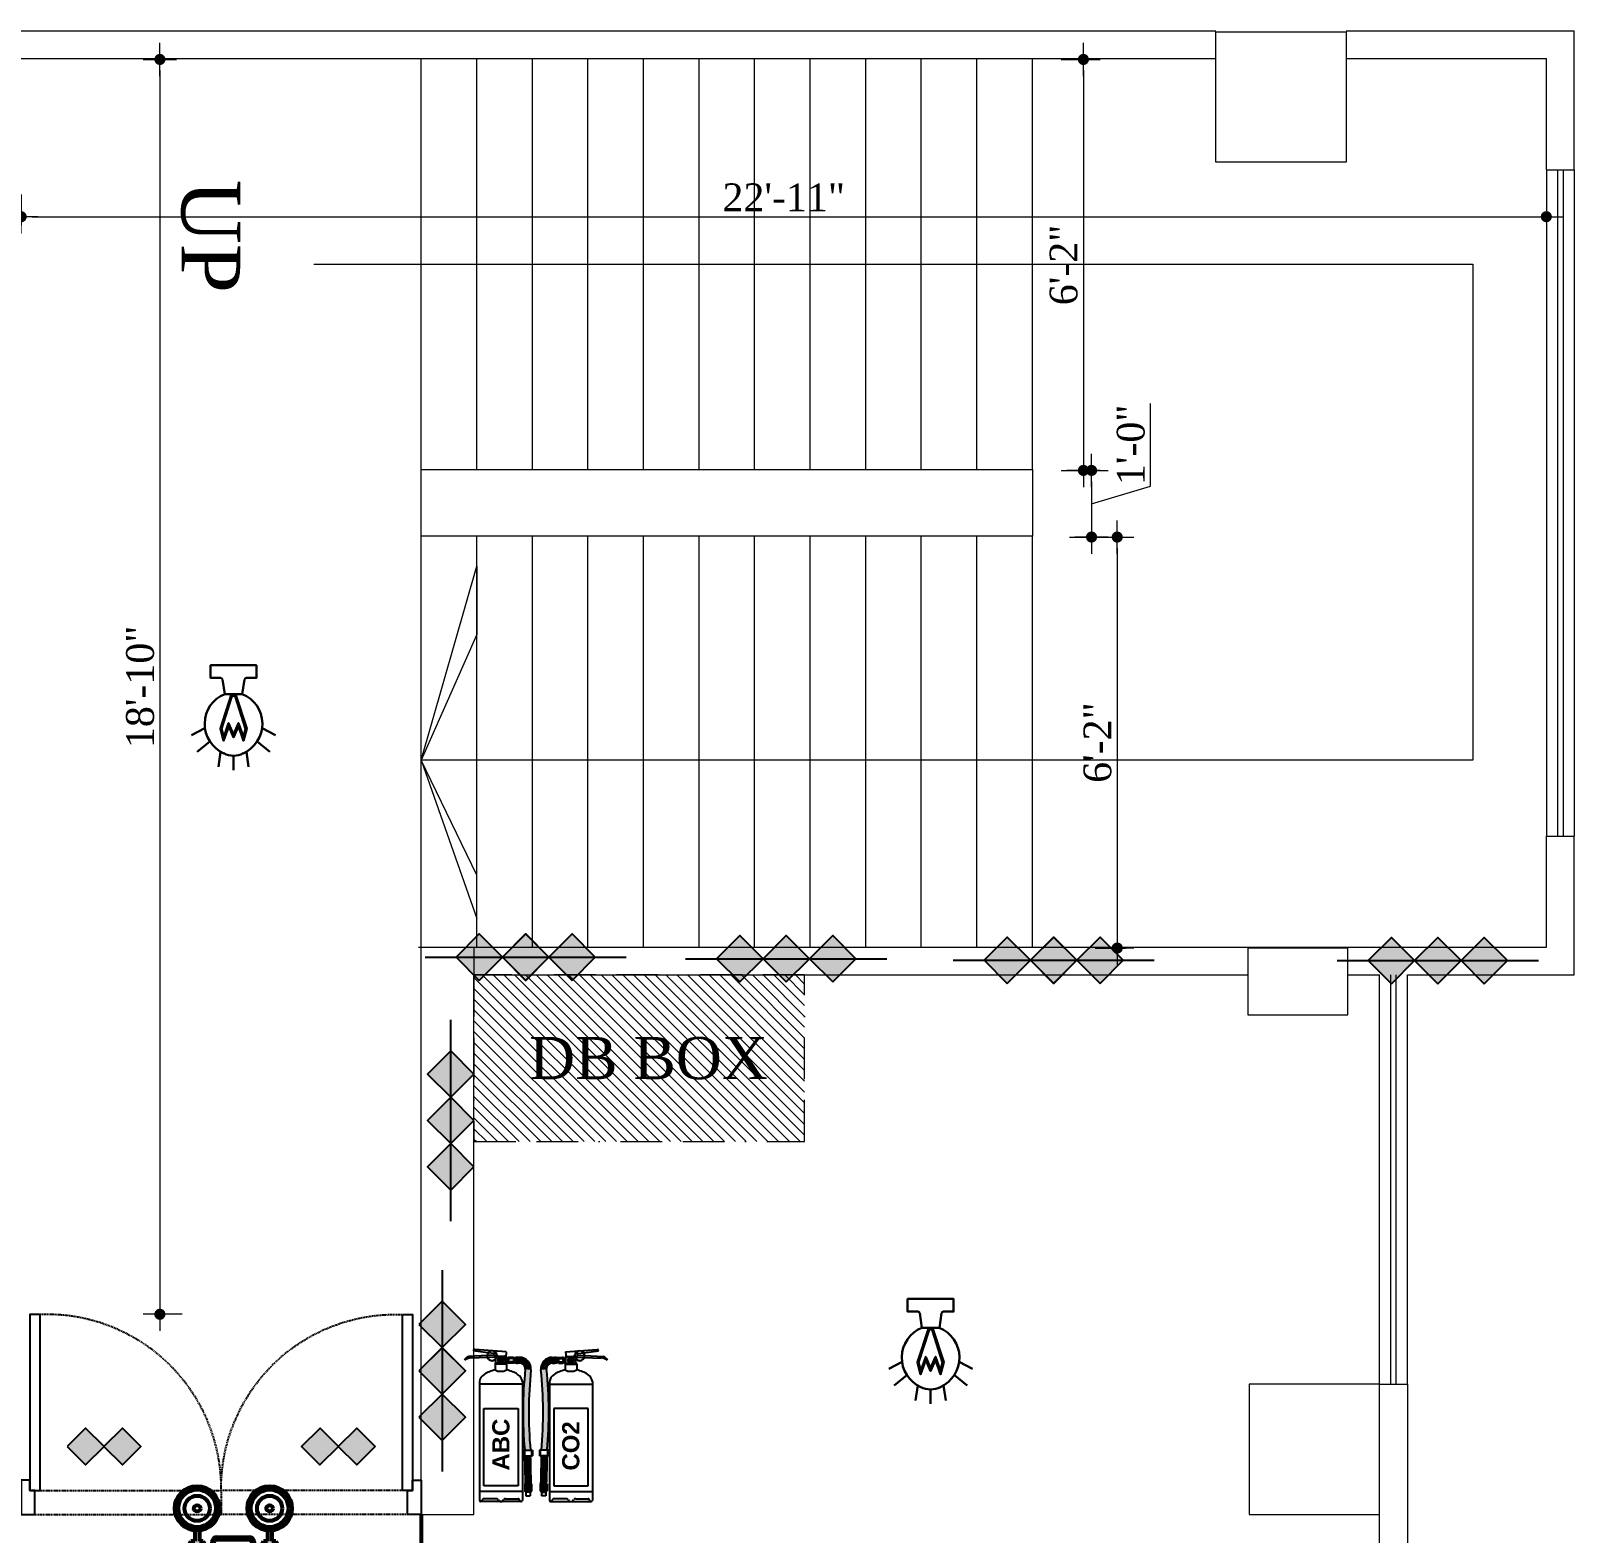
# Model space of a CAD drawing. Header units: inches. Extents: x -250485 to 735580, y -140410 to 288049.
# Drawn here: x 41044.5 to 41322.3, y 21711.4 to 21981.9 of the extents above; entities that cross this region are included whole.
import ezdxf

# ---------------------------------------------------------------- set-up
doc = ezdxf.new("R2010")
doc.units = ezdxf.units.IN
doc.header["$MEASUREMENT"] = 0
doc.header["$PDMODE"] = 35
doc.linetypes.add('BORDER2', pattern=[0.875, 0.25, -0.125, 0.25, -0.125, 0, -0.125])
doc.linetypes.add('DASH', pattern=[0.35, 0.25, -0.1])
doc.layers.get('0').update_dxf_attribs({"lineweight": 0})
doc.layers.get('Defpoints').update_dxf_attribs({"lineweight": 0})
for name, color, linetype in [('bp door', 40, 'Continuous'), ('fire rated wall', 7, 'Continuous'), ('FIREACC', 30, 'Continuous'), ('OUTSIDE', 253, 'Continuous')]:
    doc.layers.add(name, color=color, linetype=linetype)
for name, color, linetype, lineweight in [('COLUMN-2', 102, 'Continuous', 0), ('DIM 01', 250, 'Continuous', 9), ('DIM_WORKING', 7, 'Continuous', 0), ('Emergency Light', 251, 'Continuous', 15), ('Layer1', 134, 'Continuous', 0), ('PROJ NAME', 7, 'Continuous', 0), ('Rack', 160, 'BORDER2', 0), ('sheet', 7, 'Continuous', 15), ('Stair', 171, 'Continuous', 0), ('SYMBLE', 86, 'Continuous', 0), ('wall', 7, 'Continuous', 0), ('WALL (I)', 7, 'Continuous', 0), ('window', 140, 'Continuous', 0)]:
    doc.layers.add(name, color=color, linetype=linetype, lineweight=lineweight)
doc.styles.add('ARCH', font='times.ttf')
doc.styles.add('ARIAL', font='times.ttf')
doc.styles.add('REG', font='times.ttf')
doc.styles.get("Standard").update_dxf_attribs({"font": 'arialbd.ttf', "height": 24})
doc.dimstyles.new('Dim-Pres', dxfattribs={"dimtxt": 5.5, "dimasz": 2, "dimexe": 1.5, "dimexo": 1.5, "dimgap": 1, "dimtad": 3, "dimdec": 0, "dimzin": 3, "dimdsep": 46, "dimlunit": 4, "dimtxsty": 'REG', "dimblk": 'point', "dimcen": 2, "dimclrd": 256, "dimclre": 256, "dimclrt": 7, "dimadec": 0, "dimazin": 0, "dimtfac": 0.75, "dimtdec": 0, "dimtmove": 1, "dimatfit": 3, "dimldrblk": 'point', "dimfxl": 0, "dimtolj": 1, "dimtzin": 0, "dimlwd": -1, "dimlwe": -1, "dimarcsym": 1})

# ---------------------------------------------------------------- blocks, each defined once
blk = doc.blocks.new('bfg')
at = {"layer": 'fire rated wall'}
h = blk.add_hatch(color=1, dxfattribs=at)
h.dxf.hatch_style = 1
h.paths.add_polyline_path([(9432308.67, -5613534.51), (9432321.43, -5613547.26), (9432334.18, -5613534.51)])
h.paths.add_polyline_path([(9432334.18, -5613534.51), (9432321.43, -5613521.75), (9432308.67, -5613534.51)])
h.paths.add_polyline_path([(9432334.18, -5613534.51), (9432359.68, -5613534.51), (9432346.93, -5613521.75)])
h.paths.add_polyline_path([(9432334.18, -5613534.51), (9432346.93, -5613547.26), (9432359.68, -5613534.51)])
at = {"layer": 'fire rated wall', "color": 1, "elevation": 0}
for points in [[(9432321.43, -5613547.26), (9432334.18, -5613534.51), (9432321.43, -5613521.75), (9432308.67, -5613534.51)], [(9432346.93, -5613547.26), (9432359.68, -5613534.51), (9432346.93, -5613521.75), (9432334.18, -5613534.51)]]:
    blk.add_lwpolyline(points, close=True, dxfattribs=at)
blk.add_lwpolyline([(9432291.67, -5613534.51), (9432376.69, -5613534.51)], dxfattribs=at)
blk = doc.blocks.new('3HR RATE')
at = {"layer": 'fire rated wall', "xscale": 1.292997314696549, "yscale": 1.292997314696549, "zscale": 1.292997314696549}
for p in [(-12191616.2, 7245476.7), (-12191583.2, 7245476.7)]:
    blk.add_blockref('bfg', p, dxfattribs=at)
blk = doc.blocks.new('dot')
at = {"color": 4}
for p, q in [((0, 1.5), (0, -1.5)), ((-1.5, 0), (1.5, 0))]:
    blk.add_line(p, q, dxfattribs=at)
at = {"color": 6, "const_width": 0.5}
blk.add_lwpolyline([(-0.25, 0, 1), (0.25, 0, 1)], format="xyb", close=True, dxfattribs=at)
blk = doc.blocks.new('point')
blk.add_blockref('dot', (0, 0))
blk = doc.blocks.new('*D590')
at = {"layer": 'Defpoints', "color": 0, "ltscale": 30, "transparency": 16777216}
for p in [(41068.31, 21976.76), (41067.72, 21750.82), (41073.57, 21750.82)]:
    blk.add_point(p, dxfattribs=at)
at = {"layer": 'Layer1', "ltscale": 30, "transparency": 16777216}
for p, q in [((41067.72, 21976.76), (41066.22, 21976.76)), ((41067.72, 21974.76), (41067.72, 21752.82)), ((41071.72, 21750.82), (41066.22, 21750.82))]:
    blk.add_line(p, q, dxfattribs=at)
at = {"layer": 'Layer1', "ltscale": 30, "transparency": 16777216, "xscale": 2, "yscale": 2, "zscale": 2}
for p, rotation in [((41067.72, 21976.76), 90), ((41067.72, 21750.82), 270)]:
    blk.add_blockref('point', p, dxfattribs=dict(at, rotation=rotation))
at = {"layer": 'Layer1', "color": 7, "ltscale": 30, "transparency": 16777216, "insert": (41064.18, 21863.79), "char_height": 5, "attachment_point": 5, "rotation": 90, "style": 'REG'}
blk.add_mtext('\\A1;18\'-10"', dxfattribs=at)
blk = doc.blocks.new('fddfgdgfsg')
at = {"ltscale": 100000}
h = blk.add_hatch(color=1, dxfattribs=at)
h.paths.add_polyline_path([(2091.9, -12378.98), (2096.33, -12383.41), (2100.73, -12379), (2100.72, -12378.98), (2100.73, -12378.97), (2096.32, -12374.56)])
h.paths.add_polyline_path([(2105.14, -12383.41), (2109.56, -12378.98), (2105.14, -12374.56), (2100.73, -12378.97), (2100.75, -12378.98), (2100.73, -12379)])
at = {"layer": 'bp door', "color": 1, "linetype": 'DASH'}
for p, q in [((2117.32, -12362.64, -9.7), (2072.61, -12362.64, -9.7)), ((2072.61, -12368.4, -9.7), (2072.61, -12362.64, -9.7)), ((2117.32, -12368.4, -9.7), (2072.61, -12368.4, -9.7))]:
    blk.add_line(p, q, dxfattribs=at)
at = {"layer": 'bp door', "color": 1, "elevation": -9.7}
for points in [[(2117.32, -12368.4), (2118.55, -12368.4), (2118.55, -12370.87), (2120.61, -12370.87), (2120.61, -12362.64), (2117.32, -12362.64)], [(2116.08, -12410.64), (2118.55, -12410.64), (2118.55, -12368.4), (2116.08, -12368.4)], [(2100.75, -12378.98), (2096.32, -12374.56), (2091.9, -12378.98), (2096.33, -12383.41)], [(2109.56, -12378.98), (2105.14, -12374.56), (2100.72, -12378.98), (2105.14, -12383.41)]]:
    blk.add_lwpolyline(points, close=True, dxfattribs=at)
at = {"layer": 'bp door', "color": 1, "linetype": 'DASH'}
blk.add_arc((2114.39, -12368.89, -9.7), 41.79, 179.3284, 272.3206, dxfattribs=at)
blk = doc.blocks.new('fsgfdsgs')
at = {"layer": 'Layer1', "rotation": 90}
blk.add_blockref('fddfgdgfsg', (-9519.84, -14665.81, 9.7), dxfattribs=at)
at = {"layer": 'Layer1', "xscale": -1, "rotation": 90}
blk.add_blockref('fddfgdgfsg', (-9519.84, -10520.59, 9.7), dxfattribs=at)
blk = doc.blocks.new('*D595')
at = {"layer": 'Defpoints', "color": 0, "ltscale": 30, "transparency": 16777216}
for p in [(41224.75, 21976.76), (41224.75, 21902.76), (41233.93, 21902.76)]:
    blk.add_point(p, dxfattribs=at)
at = {"layer": 'Layer1', "ltscale": 30, "transparency": 16777216}
for p, q in [((41229.93, 21976.76), (41235.43, 21976.76)), ((41233.93, 21974.76), (41233.93, 21904.76)), ((41229.93, 21902.76), (41235.43, 21902.76))]:
    blk.add_line(p, q, dxfattribs=at)
at = {"layer": 'Layer1', "ltscale": 30, "transparency": 16777216, "xscale": 2, "yscale": 2, "zscale": 2}
for p, rotation in [((41233.93, 21976.76), 90), ((41233.93, 21902.76), 270)]:
    blk.add_blockref('point', p, dxfattribs=dict(at, rotation=rotation))
at = {"layer": 'Layer1', "color": 7, "ltscale": 30, "transparency": 16777216, "insert": (41230.39, 21939.76), "char_height": 5, "attachment_point": 5, "rotation": 90, "style": 'REG'}
blk.add_mtext('\\A1;6\'-2"', dxfattribs=at)
blk = doc.blocks.new('*D596')
at = {"layer": 'Defpoints', "color": 0, "ltscale": 30, "transparency": 16777216}
for p in [(41224.75, 21902.76), (41224.75, 21890.76), (41235.4, 21890.76)]:
    blk.add_point(p, dxfattribs=at)
at = {"layer": 'Layer1', "ltscale": 30, "transparency": 16777216}
for p, q in [((41246.03, 21899.95), (41246.03, 21914.78)), ((41231.4, 21902.76), (41236.9, 21902.76)), ((41235.4, 21900.76), (41235.4, 21892.76)), ((41235.4, 21896.76), (41246.03, 21899.95)), ((41231.4, 21890.76), (41236.9, 21890.76))]:
    blk.add_line(p, q, dxfattribs=at)
at = {"layer": 'Layer1', "ltscale": 30, "transparency": 16777216, "xscale": 2, "yscale": 2, "zscale": 2}
for p, rotation in [((41235.4, 21902.76), 90), ((41235.4, 21890.76), 270)]:
    blk.add_blockref('point', p, dxfattribs=dict(at, rotation=rotation))
at = {"layer": 'Layer1', "color": 7, "ltscale": 30, "transparency": 16777216, "insert": (41242.48, 21907.37), "char_height": 5, "attachment_point": 5, "rotation": 90, "style": 'REG'}
blk.add_mtext('\\A1;1\'-0"', dxfattribs=at)
blk = doc.blocks.new('*D597')
at = {"layer": 'Defpoints', "color": 0, "ltscale": 30, "transparency": 16777216}
for p in [(41224.75, 21890.76), (41224.75, 21816.76), (41240.02, 21816.76)]:
    blk.add_point(p, dxfattribs=at)
at = {"layer": 'Layer1', "ltscale": 30, "transparency": 16777216}
for p, q in [((41236.02, 21890.76), (41241.52, 21890.76)), ((41240.02, 21888.76), (41240.02, 21818.76)), ((41236.02, 21816.76), (41241.52, 21816.76))]:
    blk.add_line(p, q, dxfattribs=at)
at = {"layer": 'Layer1', "ltscale": 30, "transparency": 16777216, "xscale": 2, "yscale": 2, "zscale": 2}
for p, rotation in [((41240.02, 21890.76), 90), ((41240.02, 21816.76), 270)]:
    blk.add_blockref('point', p, dxfattribs=dict(at, rotation=rotation))
at = {"layer": 'Layer1', "color": 7, "ltscale": 30, "transparency": 16777216, "insert": (41236.48, 21853.76), "char_height": 5, "attachment_point": 5, "rotation": 90, "style": 'REG'}
blk.add_mtext('\\A1;6\'-2"', dxfattribs=at)
blk = doc.blocks.new('*D598')
at = {"layer": 'Defpoints', "color": 0, "ltscale": 30, "transparency": 16777216}
for p in [(41042.75, 21958.26), (41317.25, 21958.26), (41317.25, 21948.44)]:
    blk.add_point(p, dxfattribs=at)
at = {"layer": 'Layer1', "ltscale": 30, "transparency": 16777216}
for p, q in [((41042.75, 21952.44), (41042.75, 21946.94)), ((41317.25, 21952.44), (41317.25, 21946.94)), ((41044.75, 21948.44), (41315.25, 21948.44))]:
    blk.add_line(p, q, dxfattribs=at)
at = {"layer": 'Layer1', "ltscale": 30, "transparency": 16777216, "xscale": 2, "yscale": 2, "zscale": 2, "rotation": 180}
blk.add_blockref('point', (41042.75, 21948.44), dxfattribs=at)
at = {"layer": 'Layer1', "ltscale": 30, "transparency": 16777216, "xscale": 2, "yscale": 2, "zscale": 2}
blk.add_blockref('point', (41317.25, 21948.44), dxfattribs=at)
at = {"layer": 'Layer1', "color": 7, "ltscale": 30, "transparency": 16777216, "insert": (41180, 21951.94), "char_height": 5, "attachment_point": 5, "style": 'REG'}
blk.add_mtext('\\A1;22\'-11"', dxfattribs=at)
blk = doc.blocks.new('erww')
at = {"lineweight": 53, "ltscale": 100000}
h = blk.add_hatch(color=9, dxfattribs=at)
edge = h.paths.add_edge_path()
edge.add_ellipse((-274591.5, 140689.9), major_axis=(11, 11), ratio=1, start_angle=0, end_angle=360)
edge = h.paths.add_edge_path(flags=16)
edge.add_ellipse((-274591.5, 140689.9), major_axis=(9.25, 9.25), ratio=1, start_angle=0, end_angle=360)
h = blk.add_hatch(color=9, dxfattribs=at)
edge = h.paths.add_edge_path()
edge.add_ellipse((-274540.9, 140689.9), major_axis=(11, 11), ratio=1, start_angle=0, end_angle=360)
edge = h.paths.add_edge_path(flags=16)
edge.add_ellipse((-274540.9, 140689.9), major_axis=(9.25, 9.25), ratio=1, start_angle=0, end_angle=360)
h = blk.add_hatch(color=252, dxfattribs=at)
edge = h.paths.add_edge_path()
edge.add_line((-274593.1, 140666.9), (-274595.8, 140666.9))
edge.add_line((-274595.8, 140666.9), (-274599.8, 140659.5))
edge.add_line((-274599.8, 140659.5), (-274583.1, 140659.5))
edge.add_line((-274583.1, 140659.5), (-274587.2, 140666.9))
edge.add_line((-274587.2, 140666.9), (-274589.9, 140666.9))
edge.add_line((-274589.9, 140666.9), (-274589.9, 140674.3))
edge.add_ellipse((-274591.5, 140689.9), major_axis=(-11, 11), ratio=1, start_angle=129.0836, end_angle=140.9164, ccw=False)
edge.add_line((-274593.1, 140674.3), (-274593.1, 140666.9))
h = blk.add_hatch(color=251, dxfattribs=at)
edge = h.paths.add_edge_path()
edge.add_ellipse((-274577.9, 140666.5), major_axis=(2.28, 2.28), ratio=1, start_angle=45, end_angle=135)
edge.add_line((-274581.1, 140666.5), (-274581.1, 140660.2))
edge.add_line((-274581.1, 140660.2), (-274579.5, 140660.2))
edge.add_line((-274579.5, 140660.2), (-274579.5, 140666.4))
edge.add_ellipse((-274577.8, 140666.5), major_axis=(1.18, 1.18), ratio=1, start_angle=43.0406, end_angle=136.9594, ccw=False)
edge.add_line((-274577.7, 140668.1), (-274555.1, 140668.1))
edge.add_ellipse((-274555, 140666.5), major_axis=(1.18, 1.18), ratio=1, start_angle=313.0406, end_angle=406.9594, ccw=False)
edge.add_line((-274553.3, 140666.4), (-274553.3, 140660.2))
edge.add_line((-274553.3, 140660.2), (-274551.7, 140660.2))
edge.add_line((-274551.7, 140660.2), (-274551.7, 140666.5))
edge.add_ellipse((-274555, 140666.5), major_axis=(2.28, 2.28), ratio=1, start_angle=315, end_angle=405)
edge.add_line((-274555, 140669.8), (-274577.9, 140669.8))
h = blk.add_hatch(color=252, dxfattribs=at)
edge = h.paths.add_edge_path()
edge.add_line((-274542.5, 140666.9), (-274545.2, 140666.9))
edge.add_line((-274545.2, 140666.9), (-274549.3, 140659.5))
edge.add_line((-274549.3, 140659.5), (-274532.6, 140659.5))
edge.add_line((-274532.6, 140659.5), (-274536.6, 140666.9))
edge.add_line((-274536.6, 140666.9), (-274539.3, 140666.9))
edge.add_line((-274539.3, 140666.9), (-274539.3, 140674.3))
edge.add_ellipse((-274540.9, 140689.9), major_axis=(-11, 11), ratio=1, start_angle=129.0836, end_angle=140.9164, ccw=False)
edge.add_line((-274542.5, 140674.3), (-274542.5, 140666.9))
for color, points in [(255, [(-274579.5, 140661.3), (-274579.5, 140660.2), (-274581.1, 140660.2), (-274581.1, 140661.3), (-274610.7, 140661.3), (-274621.1, 140656.5), (-274532.6, 140656.5), (-274522.1, 140661.3), (-274551.7, 140661.3), (-274551.7, 140660.2), (-274553.3, 140660.2), (-274553.3, 140661.3)]), (250, [(-274534, 140594.1), (-274523.8, 140594.1), (-274523.8, 140602.9), (-274534, 140602.9)])]:
    blk.add_hatch(color=color, dxfattribs=at).paths.add_polyline_path(points)
h = blk.add_hatch(color=9, dxfattribs=at)
h.paths.add_polyline_path([(-274621.1, 140656.5), (-274621.1, 140588.1), (-274535.8, 140588.1), (-274535.8, 140644.4), (-274532.6, 140656.5)])
h.paths.add_polyline_path([(-274568, 140644.4), (-274566.1, 140651.7), (-274540.3, 140651.7), (-274542.3, 140644.4), (-274542.3, 140592.9), (-274568, 140592.9)], flags=16)
h.paths.add_polyline_path([(-274566.4, 140644.4), (-274564.9, 140650.1), (-274542.4, 140650.1), (-274543.9, 140644.4), (-274543.9, 140594.5), (-274566.4, 140594.5)], flags=0)
h = blk.add_hatch(color=255, dxfattribs=at)
h.paths.add_polyline_path([(-274522.1, 140661.3), (-274532.6, 140656.5), (-274535.8, 140644.4), (-274535.8, 140588.1), (-274522.1, 140588.1)])
h.paths.add_polyline_path([(-274523.8, 140602.9), (-274523.8, 140594.1), (-274534, 140594.1), (-274534, 140602.9)], flags=16)
h = blk.add_hatch(color=250, dxfattribs=at)
h.paths.add_polyline_path([(-274566.1, 140651.7), (-274568, 140644.4), (-274568, 140592.9), (-274542.3, 140592.9), (-274542.3, 140644.4), (-274540.3, 140651.7)])
h.paths.add_polyline_path([(-274542.4, 140650.1), (-274543.9, 140644.4), (-274543.9, 140594.5), (-274566.4, 140594.5), (-274566.4, 140644.4), (-274564.9, 140650.1)], flags=16)
at = {"color": 9, "lineweight": 53, "ltscale": 100000}
for p, q in [((-274599.8, 140659.5), (-274595.8, 140666.9)), ((-274593.1, 140666.9), (-274595.8, 140666.9)), ((-274593.1, 140674.3), (-274593.1, 140666.9)), ((-274589.9, 140674.3), (-274589.9, 140666.9)), ((-274587.2, 140666.9), (-274589.9, 140666.9)), ((-274587.2, 140666.9), (-274583.1, 140659.5)), ((-274549.3, 140659.5), (-274545.2, 140666.9)), ((-274542.5, 140666.9), (-274545.2, 140666.9)), ((-274542.5, 140674.3), (-274542.5, 140666.9)), ((-274539.3, 140674.3), (-274539.3, 140666.9)), ((-274536.6, 140666.9), (-274539.3, 140666.9)), ((-274536.6, 140666.9), (-274532.6, 140659.5)), ((-274583.1, 140659.5), (-274599.8, 140659.5)), ((-274532.6, 140659.5), (-274549.3, 140659.5))]:
    blk.add_line(p, q, dxfattribs=at)
at = {"color": 255, "lineweight": 53, "ltscale": 100000}
for p, q in [((-274581.1, 140660.2), (-274581.1, 140666.5)), ((-274579.5, 140660.2), (-274579.5, 140666.5)), ((-274553.3, 140666.5), (-274553.3, 140660.2)), ((-274551.7, 140666.5), (-274551.7, 140660.2)), ((-274610.7, 140661.3), (-274621.1, 140656.5)), ((-274532.6, 140656.5), (-274621.1, 140656.5)), ((-274581.1, 140661.3), (-274610.7, 140661.3)), ((-274581.1, 140660.2), (-274579.5, 140660.2)), ((-274553.3, 140661.3), (-274579.5, 140661.3)), ((-274553.3, 140660.2), (-274551.7, 140660.2)), ((-274522.1, 140661.3), (-274551.7, 140661.3)), ((-274532.6, 140656.5), (-274535.8, 140644.4)), ((-274522.1, 140661.3), (-274532.6, 140656.5)), ((-274522.1, 140588.1), (-274522.1, 140661.3)), ((-274535.8, 140644.4), (-274535.8, 140588.1)), ((-274621.1, 140611.7), (-274522.1, 140611.7)), ((-274534, 140602.9), (-274523.8, 140602.9)), ((-274534, 140594.1), (-274534, 140602.9)), ((-274523.8, 140602.9), (-274523.8, 140594.1)), ((-274523.8, 140594.1), (-274534, 140594.1))]:
    blk.add_line(p, q, dxfattribs=at)
at = {"color": 251, "lineweight": 53, "ltscale": 100000}
for p, q in [((-274577.9, 140669.8), (-274555, 140669.8)), ((-274577.7, 140668.1), (-274555, 140668.1))]:
    blk.add_line(p, q, dxfattribs=at)
at = {"color": 250, "lineweight": 53, "ltscale": 100000}
for p, q in [((-274621.1, 140588.1), (-274621.1, 140656.5)), ((-274566.1, 140651.7), (-274568, 140644.4)), ((-274568, 140644.4), (-274568, 140592.9)), ((-274564.9, 140650.1), (-274566.4, 140644.4)), ((-274566.4, 140644.4), (-274566.4, 140594.5)), ((-274540.3, 140651.7), (-274566.1, 140651.7)), ((-274542.4, 140650.1), (-274564.9, 140650.1)), ((-274542.4, 140650.1), (-274543.9, 140644.4)), ((-274543.9, 140644.4), (-274543.9, 140594.5)), ((-274540.3, 140651.7), (-274542.3, 140644.4)), ((-274542.3, 140644.4), (-274542.3, 140592.9)), ((-274542.3, 140616.5), (-274568, 140616.5)), ((-274543.9, 140594.5), (-274566.4, 140594.5))]:
    blk.add_line(p, q, dxfattribs=at)
at = {"color": 9, "lineweight": 53, "ltscale": 100000}
for centre, major_axis, start_param, end_param in [((-274591.5, 140689.9), (11, 11), 5.497787, 11.780972), ((-274591.5, 140689.9), (9.25, 9.25), 5.497787, 11.780972), ((-274591.5, 140689.9), (-6.22, 6.22), 3.926991, 10.210176), ((-274540.9, 140689.9), (11, 11), 5.497787, 11.780972), ((-274540.9, 140689.9), (9.25, 9.25), 5.497787, 11.780972), ((-274540.9, 140689.9), (-6.22, 6.22), 3.926991, 10.210176), ((-274591.5, 140689.9), (-1.6, 1.6), 3.926991, 10.210176), ((-274540.9, 140689.9), (-1.6, 1.6), 3.926991, 10.210176)]:
    blk.add_ellipse(centre, major_axis=major_axis, ratio=1, start_param=start_param, end_param=end_param, dxfattribs=at)
at = {"color": 251, "lineweight": 53, "ltscale": 100000}
for centre, major_axis, start_param, end_param in [((-274577.9, 140666.5), (2.28, 2.28), 0.785398, 2.356194), ((-274577.8, 140666.5), (-1.18, 1.18), -0.819596, 0.751199), ((-274555, 140666.5), (-1.18, 1.18), 3.96119, 5.531985), ((-274555, 140666.5), (2.28, 2.28), 5.497787, 7.068583)]:
    blk.add_ellipse(centre, major_axis=major_axis, ratio=1, start_param=start_param, end_param=end_param, dxfattribs=at)
blk = doc.blocks.new('A$C16DB04AD')
at = {"layer": 'Emergency Light', "color": 154, "lineweight": 30}
for p, q in [((-6.54, -14.39), (-9.59, -15.98)), ((-5.43, -17.4), (-8.33, -19.77)), ((5.43, -17.4), (8.33, -19.77)), ((6.54, -14.39), (9.59, -15.98)), ((-2.95, -19.78), (-3.46, -23.22)), ((0, -20.7), (0, -24)), ((2.95, -19.78), (3.46, -23.22))]:
    blk.add_line(p, q, dxfattribs=at)
blk.add_lwpolyline([(-2, -6.57), (-2.49, -3.28, 0.371278), (-2.94, -2.89), (-5.25, -2.89), (-5.25, 0), (5.25, 0), (5.25, -2.89), (2.94, -2.89, 0.371278), (2.49, -3.28), (2, -6.57)], format="xyb", dxfattribs=at)
at = {"layer": 'Emergency Light', "color": 1, "lineweight": 30}
blk.add_lwpolyline([(-0.43, -6.57), (-3.01, -14.48), (-2.28, -17.27), (-1.1, -13.91), (0, -16.5), (1.1, -13.91), (2.28, -17.27), (3.01, -14.48), (0.43, -6.57)], dxfattribs=at)
blk.add_lwpolyline([(0.43, -7.28, 0.690361), (-0.43, -7.28), (-2.75, -14.5), (-2.25, -16.42), (-1.12, -13.21), (0, -15.86), (1.12, -13.21), (2.25, -16.42), (2.75, -14.5), (0.43, -7.28)], format="xyb", dxfattribs=at)
at = {"layer": 'Emergency Light', "color": 154, "lineweight": 30}
blk.add_lwpolyline([(-2.02, -6.58), (2, -6.57)], dxfattribs=at)
for centre, radius, start, end in [((0.78, -13.41), 7.38, 112.0671, 245.9767), ((-0.78, -13.41), 7.38, 294.0233, 67.9329), ((0, -15.96), 4.74, 241.9689, 298.0311)]:
    blk.add_arc(centre, radius, start, end, dxfattribs=at)
blk = doc.blocks.new('*U196')
at = {"layer": 'OUTSIDE', "linetype": 'Continuous'}
for points in [[(-85.3, 498), (-100.1, 481.8), (-46.6, 485.8)], [(-46.6, 485.8), (-100.1, 481.8), (-64, 484)], [(-64.2, 504), (-85.3, 498), (-52.4, 503.4)], [(-52.4, 503.4), (-85.3, 498), (-46.6, 502.2)], [(-43.2, 502.2), (-85.3, 498), (-43.2, 485.8)], [(-85.3, 498), (-43.2, 502.2), (-46.6, 502.2)], [(-85.3, 498), (-46.6, 485.8), (-43.2, 485.8)], [(-52.4, 503.4), (-58.3, 504), (-64.2, 504)], [(-46.6, 485.8), (-64, 484), (-52.4, 484.6)], [(-100.1, 481.8), (-104.2, 460.2), (-78.9, 477.6)], [(-78.9, 477.6), (-104.2, 460.2), (-84.3, 462.4)], [(-84.3, 462.4), (-104.2, 460.2), (-76.6, 321.2)], [(-104.2, 460.2), (-96.6, 320.1), (-76.6, 321.2)], [(-64, 484), (-100.1, 481.8), (-78.9, 477.6)], [(-52.4, 484.6), (-64, 484), (-58.3, 484)], [(-96.6, 320.1), (-102.4, 180), (-82.5, 180)], [(-76.6, 321.2), (-96.6, 320.1), (-82.5, 180)], [(-102.8, 111), (-104.2, 62), (-84.2, 62)], [(-82, 160), (-102.8, 111), (-82.8, 111)], [(-102, 160), (-102.8, 111), (-82, 160)], [(-82.8, 111), (-102.8, 111), (-84.2, 62)]]:
    blk.add_solid(points, dxfattribs=at)
blk = doc.blocks.new('*U195')
at = {"layer": 'OUTSIDE', "linetype": 'Continuous'}
for points in [[(0, 488.3), (-0.7, 487.2), (0.9, 485.5)], [(-0.7, 487.2), (-0.3, 486), (0.9, 485.5)], [(0.4, 499.9), (0, 488.3), (0.9, 485.5)], [(0.8, 499.9), (0.4, 499.9), (0.9, 485.5)], [(0.9, 499.9), (0.8, 499.9), (0.9, 485.5)], [(0.9, 499.9), (0.9, 485.5), (1.7, 488.3)], [(1.2, 499.9), (0.9, 499.9), (1.7, 488.3)], [(1.7, 488.3), (0.9, 485.5), (2.4, 487.2)], [(2.4, 487.2), (0.9, 485.5), (2, 486)]]:
    blk.add_solid(points, dxfattribs=at)
blk = doc.blocks.new('CO2')
at = {"layer": 'FIREACC', "color": 31}
for p, q in [((-39657, 31717.2), (-39568.9, 31723.6)), ((-39657, 31717.2), (-39655.8, 31701.2)), ((-39630.5, 31701.2), (-39655.9, 31701.2)), ((-39655.9, 31685.2), (-39655.9, 31701.2)), ((-39655.3, 31701.2), (-39655.7, 31707.1)), ((-39651.6, 31705.1), (-39631.2, 31704)), ((-39651.5, 31703.5), (-39651.6, 31705.1)), ((-39651.6, 31702.6), (-39630.7, 31701.9)), ((-39630.7, 31704), (-39626.1, 31703.7)), ((-39630.2, 31701.9), (-39604.6, 31701.1)), ((-39628.1, 31701.2), (-39630, 31701.2)), ((-39628.1, 31697.8), (-39628.1, 31701.2)), ((-39628.1, 31685.2), (-39628.1, 31697.1)), ((-39623.8, 31709.3), (-39623.6, 31706.3)), ((-39623.7, 31707.7), (-39603.7, 31706.7)), ((-39621.8, 31711.8), (-39606.4, 31714)), ((-39605.9, 31714.1), (-39564.7, 31719.9)), ((-39604.2, 31701.1), (-39557.5, 31699.5)), ((-39603.3, 31706.6), (-39552.1, 31703.9)), ((-39658, 31682), (-39626, 31682)), ((-39658, 31682), (-39658, 31666)), ((-39657.2, 31685.2), (-39626.8, 31685.2)), ((-39657.2, 31683.6), (-39657.2, 31682)), ((-39657.2, 31683.6), (-39626.8, 31683.6)), ((-39626.8, 31683.6), (-39626.8, 31682)), ((-39626, 31682), (-39626, 31666)), ((-39702, 31633.6), (-39702, 31300.6)), ((-39582, 31633.6), (-39582, 31300.6)), ((-39655.3, 31305.6), (-39691, 31305.6)), ((-39628.7, 31305.6), (-39593.9, 31305.6))]:
    blk.add_line(p, q, dxfattribs=at)
for centre, radius in [((-39653.4, 31703.3), 0.818), ((-39642, 31693.2), 8), ((-39642, 31693.2), 7.11)]:
    blk.add_circle(centre, radius, dxfattribs=at)
for centre, radius, start, end in [((-39653.4, 31703.3), 1.96, 184.1612, 4.1612), ((-39626, 31706.1), 2.4, 266.9201, 4.1612), ((-39621.4, 31709.5), 2.4, 97.9905, 184.1612), ((-39568.7, 31719.6), 4, 4.1612, 94.1612), ((-39562.3, 31655.6), 44.2, 59.9746, 83.8066), ((-39555.6, 31687.7), 16.6, 21.9213, 77.9269), ((-39675.9, 31630.6), 26.3, 119.5311, 173.3898), ((-39641.5, 31581.1), 86.5, 100.9999, 123.208), ((-39657.2, 31684.4), 0.8, 90, 270), ((-39626.8, 31684.4), 0.8, 270, 90), ((-39642.5, 31581.1), 86.5, 56.792, 79.0001), ((-39608.1, 31630.6), 26.3, 6.6102, 60.4689), ((-39697.8, 31302.3), 4.51, 202.0814, 252.7663), ((-39699.4, 31302.4), 4.45, 276.3773, 340.9868), ((-39686.5, 31298.3), 9.06, 135.2683, 162.981), ((-39690.5, 31301.8), 3.74, 83.2574, 130.4174), ((-39654.9, 31298.8), 6.79, 39.6417, 93.3999), ((-39642.3, 31305.7), 7.75, 199.8006, 272.52), ((-39641.7, 31305.7), 7.75, 267.48, 340.1994), ((-39629.1, 31298.8), 6.79, 86.6001, 140.3583), ((-39593.5, 31301.8), 3.74, 49.5826, 96.7426), ((-39597.5, 31298.3), 9.06, 17.019, 44.7317), ((-39584.6, 31302.4), 4.45, 199.0132, 263.6227), ((-39586.2, 31302.3), 4.51, 287.2337, 337.9186)]:
    blk.add_arc(centre, radius, start, end, dxfattribs=at)
at = {"layer": 'OUTSIDE', "color": 31}
for p, q in [((-39694.1, 31701.2), (-39689.3, 31701.2)), ((-39677.2, 31701.2), (-39665.8, 31701.2)), ((-39677.2, 31701.2), (-39677.2, 31685.2)), ((-39677.2, 31697.8), (-39665.5, 31697.8)), ((-39677.2, 31688.6), (-39665.5, 31688.6)), ((-39677.1, 31698.9), (-39665.5, 31698.9)), ((-39661.2, 31699.5), (-39655.9, 31699.5)), ((-39661.2, 31699.5), (-39661.2, 31686.9)), ((-39661.2, 31695.5), (-39655.9, 31695.5)), ((-39661.2, 31690.9), (-39655.9, 31690.9)), ((-39655.8, 31701.2), (-39655.3, 31701.2)), ((-39644.9, 31695), (-39646.8, 31696.2)), ((-39642.7, 31689.4), (-39644.7, 31699.8)), ((-39642.4, 31697.9), (-39642.7, 31688.6)), ((-39642.4, 31697.9), (-39642, 31697.9)), ((-39641.7, 31697.9), (-39642, 31697.9)), ((-39641.7, 31697.9), (-39642, 31697.9)), ((-39641.7, 31697.9), (-39641.3, 31688.6)), ((-39641.3, 31689.4), (-39639.3, 31699.8)), ((-39639.1, 31695), (-39637.2, 31696.2)), ((-39632.4, 31706.4), (-39630.6, 31706.4)), ((-39630.6, 31705.7), (-39632.4, 31705.7)), ((-39677.2, 31685.2), (-39665.8, 31685.2)), ((-39677.1, 31687.5), (-39665.5, 31687.5)), ((-39661.2, 31686.9), (-39655.9, 31686.9)), ((-39702, 31626), (-39582, 31626)), ((-39702, 31326), (-39582, 31326)), ((-39699.2, 31298), (-39584.8, 31298))]:
    blk.add_line(p, q, dxfattribs=at)
at = {"layer": 'OUTSIDE', "color": 1}
for p, q in [((-39677.3, 31699.8), (-39679.9, 31699.8)), ((-39694.1, 31685.2), (-39689.3, 31685.2)), ((-39677.3, 31686.6), (-39679.9, 31686.6)), ((-39690, 31557.8), (-39690, 31341.8)), ((-39594, 31557.8), (-39690, 31557.8)), ((-39594, 31341.8), (-39594, 31557.8)), ((-39730, 31442), (-39730, 31426)), ((-39702, 31442), (-39730, 31442)), ((-39727.9, 31442), (-39727.9, 31426)), ((-39708, 31442), (-39708, 31426)), ((-39702, 31426), (-39730, 31426)), ((-39727.7, 31347.6), (-39727.7, 31346)), ((-39708.5, 31347.6), (-39727.7, 31347.6)), ((-39727.2, 31346), (-39727.7, 31346)), ((-39727.7, 31346), (-39727.7, 31328)), ((-39727.2, 31345.9), (-39727.2, 31328)), ((-39721.9, 31346), (-39724.3, 31346)), ((-39724.3, 31345.9), (-39724.3, 31328)), ((-39721.9, 31345.9), (-39721.9, 31328)), ((-39719.3, 31326), (-39719.3, 31346)), ((-39716.9, 31346), (-39719.3, 31346)), ((-39716.9, 31326), (-39716.9, 31346)), ((-39716.9, 31326), (-39716.9, 31346)), ((-39714.2, 31346), (-39711.8, 31346)), ((-39714.2, 31345.9), (-39714.2, 31328)), ((-39711.8, 31345.9), (-39711.8, 31328)), ((-39708.9, 31346), (-39708.5, 31346)), ((-39708.9, 31345.9), (-39708.9, 31328)), ((-39708.5, 31347.6), (-39708.5, 31346)), ((-39708.5, 31346), (-39708.5, 31328)), ((-39710.1, 31326), (-39726.1, 31326)), ((-39724.9, 31325), (-39724.9, 31326)), ((-39724.9, 31325), (-39711.3, 31325)), ((-39724.3, 31325), (-39724.3, 31314)), ((-39724.3, 31324.1), (-39711.8, 31324.1)), ((-39711.8, 31314), (-39724.3, 31314)), ((-39711.8, 31325), (-39711.8, 31314)), ((-39711.3, 31325), (-39711.3, 31326)), ((-39690, 31341.8), (-39594, 31341.8))]:
    blk.add_line(p, q, dxfattribs=at)
at = {"layer": 'OUTSIDE', "color": 31}
for centre, radius, start, end in [((-39694, 31669), 32.2, 90.1556, 185.0263), ((-39666, 31693.8), 7.45, 50.2127, 88.8117), ((-39665.6, 31700.9), 1.98, 271.9881, 358.9526), ((-39667.9, 31693.2), 5.13, 297.4534, 62.5466), ((-39642, 31693.2), 5.65, 115.6308, 148.0837), ((-39642, 31693.2), 3.41, 125.5003, 148.0837), ((-39642, 31687.6), 1.22, 124.6063, 55.8009), ((-39642, 31693.2), 3.41, 31.9163, 54.4997), ((-39642, 31693.2), 5.65, 31.9163, 64.3692), ((-39632.4, 31706), 0.343, 90, 270), ((-39617.3, 31705.9), 14, 181.0255, 178.2204), ((-39617.3, 31705.9), 13.6, 181.0585, 178.1631), ((-39630.6, 31706), 0.343, 270, 90), ((-40885.3, 31546.6), 1165.4, 354.8506, 5.8887), ((-39694, 31669), 16.2, 90.3251, 183.7727), ((-40874.1, 31547.2), 1170.2, 354.8444, 5.9227), ((-39691.3, 31730.2), 45.1, 272.4836, 284.5448), ((-39666, 31692.6), 7.45, 271.1883, 309.7873), ((-39665.6, 31685.5), 1.98, 1.0474, 88.0119), ((-39644.1, 31689.8), 27.6, 239.6837, 274.3046), ((-39639.5, 31687.9), 25.7, 264.3962, 301.6155)]:
    blk.add_arc(centre, radius, start, end, dxfattribs=at)
at = {"layer": 'OUTSIDE', "color": 1}
for centre, radius, start, end in [((-39691.3, 31656.2), 45.1, 75.4552, 87.5164), ((-42910.4, 31458.9), 3186.3, 357.9975, 359.4077), ((-42910.4, 31458.9), 3202.3, 358.0075, 359.4106), ((-39724.8, 31328.7), 2.97, 192.2541, 244.019), ((-39724.3, 31328.7), 2.97, 192.2541, 244.019), ((-39721.4, 31328.7), 2.97, 192.2541, 244.019), ((-39719, 31328.7), 2.97, 192.2541, 244.019), ((-39717.1, 31328.7), 2.97, 295.981, 347.7459), ((-39714.7, 31328.7), 2.97, 295.981, 347.7459), ((-39711.8, 31328.7), 2.97, 295.981, 347.7459), ((-39711.4, 31328.7), 2.97, 295.981, 347.7459)]:
    blk.add_arc(centre, radius, start, end, dxfattribs=at)
at = {"layer": 'OUTSIDE', "color": 1, "linetype": 'Continuous', "xscale": 0.8000000000029104, "yscale": 0.7999999999992724, "zscale": 0.7999999999999443}
blk.add_blockref('*U196', (-39642.7, 31298), dxfattribs=at)
at = {"layer": 'OUTSIDE', "color": 31, "linetype": 'Continuous', "xscale": 0.8000000000029104, "yscale": 0.7999999999992724, "zscale": 0.7999999999999443}
blk.add_blockref('*U195', (-39642.7, 31298), dxfattribs=at)
at = {"layer": 'sheet', "color": 5, "insert": (-39666.5, 31384.5), "char_height": 48, "width": 165, "attachment_point": 1, "rotation": 90}
blk.add_mtext('{\\C6;CO2}', dxfattribs=at)
blk = doc.blocks.new('ABC')
at = {"layer": 'FIREACC', "color": 11}
for p, q in [((-39154.2, 31706.6), (-39205.4, 31703.9)), ((-39153.3, 31701.1), (-39200, 31699.5)), ((-39151.6, 31714.1), (-39192.8, 31719.9)), ((-39100.5, 31717.2), (-39188.6, 31723.6)), ((-39133.8, 31707.7), (-39153.8, 31706.7)), ((-39127.3, 31701.9), (-39152.9, 31701.1)), ((-39135.7, 31711.8), (-39151.1, 31714)), ((-39133.7, 31709.3), (-39133.9, 31706.3)), ((-39126.8, 31704), (-39131.4, 31703.7)), ((-39129.4, 31697.8), (-39129.4, 31701.2)), ((-39129.4, 31701.2), (-39127.5, 31701.2)), ((-39129.4, 31685.2), (-39129.4, 31697.1)), ((-39127, 31701.2), (-39101.6, 31701.2)), ((-39105.9, 31702.6), (-39126.8, 31701.9)), ((-39105.9, 31705.1), (-39126.3, 31704)), ((-39106, 31703.5), (-39105.9, 31705.1)), ((-39102.2, 31701.2), (-39101.8, 31707.1)), ((-39100.5, 31717.2), (-39101.7, 31701.2)), ((-39101.6, 31685.2), (-39101.6, 31701.2)), ((-39099.5, 31682), (-39131.5, 31682)), ((-39131.5, 31682), (-39131.5, 31666)), ((-39100.3, 31685.2), (-39130.7, 31685.2)), ((-39130.7, 31683.6), (-39130.7, 31682)), ((-39100.3, 31683.6), (-39130.7, 31683.6)), ((-39100.3, 31683.6), (-39100.3, 31682)), ((-39099.5, 31682), (-39099.5, 31666)), ((-39175.5, 31633.6), (-39175.5, 31300.6)), ((-39055.5, 31633.6), (-39055.5, 31300.6)), ((-39128.8, 31305.6), (-39163.6, 31305.6)), ((-39102.2, 31305.6), (-39066.5, 31305.6))]:
    blk.add_line(p, q, dxfattribs=at)
for centre, radius in [((-39115.5, 31693.2), 8), ((-39115.5, 31693.2), 7.11), ((-39104.1, 31703.3), 0.818)]:
    blk.add_circle(centre, radius, dxfattribs=at)
for centre, radius, start, end in [((-39201.9, 31687.7), 16.6, 102.0731, 158.0787), ((-39195.2, 31655.6), 44.2, 96.1934, 120.0254), ((-39188.8, 31719.6), 4, 85.8388, 175.8388), ((-39136.1, 31709.5), 2.4, 355.8388, 82.0095), ((-39131.5, 31706.1), 2.4, 175.8388, 273.0799), ((-39104.1, 31703.3), 1.96, 175.8388, 355.8388), ((-39149.4, 31630.6), 26.3, 119.5311, 173.3898), ((-39115, 31581.1), 86.5, 100.9999, 123.208), ((-39130.7, 31684.4), 0.8, 90, 270), ((-39100.3, 31684.4), 0.8, 270, 90), ((-39116, 31581.1), 86.5, 56.792, 79.0001), ((-39081.6, 31630.6), 26.3, 6.6102, 60.4689), ((-39171.3, 31302.3), 4.51, 202.0814, 252.7663), ((-39172.9, 31302.4), 4.45, 276.3773, 340.9868), ((-39160, 31298.3), 9.06, 135.2683, 162.981), ((-39164, 31301.8), 3.74, 83.2574, 130.4174), ((-39128.4, 31298.8), 6.79, 39.6417, 93.3999), ((-39115.8, 31305.7), 7.75, 199.8006, 272.52), ((-39115.2, 31305.7), 7.75, 267.48, 340.1994), ((-39102.6, 31298.8), 6.79, 86.6001, 140.3583), ((-39067, 31301.8), 3.74, 49.5826, 96.7426), ((-39071, 31298.3), 9.06, 17.019, 44.7317), ((-39058.1, 31302.4), 4.45, 199.0132, 263.6227), ((-39059.7, 31302.3), 4.51, 287.2337, 337.9186)]:
    blk.add_arc(centre, radius, start, end, dxfattribs=at)
at = {"layer": 'OUTSIDE', "color": 11}
for p, q in [((-39125.1, 31706.4), (-39126.9, 31706.4)), ((-39126.9, 31705.7), (-39125.1, 31705.7)), ((-39118.4, 31695), (-39120.3, 31696.2)), ((-39116.2, 31689.4), (-39118.2, 31699.8)), ((-39115.8, 31697.9), (-39116.2, 31688.6)), ((-39115.8, 31697.9), (-39115.5, 31697.9)), ((-39115.8, 31697.9), (-39115.5, 31697.9)), ((-39115.1, 31697.9), (-39115.5, 31697.9)), ((-39115.1, 31697.9), (-39114.8, 31688.6)), ((-39114.8, 31689.4), (-39112.8, 31699.8)), ((-39112.6, 31695), (-39110.7, 31696.2)), ((-39101.7, 31701.2), (-39102.2, 31701.2)), ((-39096.3, 31699.5), (-39101.6, 31699.5)), ((-39096.3, 31695.5), (-39101.6, 31695.5)), ((-39096.3, 31690.9), (-39101.6, 31690.9)), ((-39096.3, 31699.5), (-39096.3, 31686.9)), ((-39080.4, 31698.9), (-39092, 31698.9)), ((-39080.3, 31697.8), (-39092, 31697.8)), ((-39080.3, 31688.6), (-39092, 31688.6)), ((-39080.3, 31701.2), (-39091.7, 31701.2)), ((-39080.3, 31701.2), (-39080.3, 31685.2)), ((-39096.3, 31686.9), (-39101.6, 31686.9)), ((-39080.4, 31687.5), (-39092, 31687.5)), ((-39080.3, 31685.2), (-39091.7, 31685.2)), ((-39080.2, 31686.6), (-39077.6, 31686.6)), ((-39063.4, 31685.2), (-39068.2, 31685.2)), ((-39055.5, 31626), (-39175.5, 31626)), ((-39055.5, 31326), (-39175.5, 31326)), ((-39058.3, 31298), (-39172.7, 31298))]:
    blk.add_line(p, q, dxfattribs=at)
at = {"layer": 'OUTSIDE', "color": 1}
for p, q in [((-39080.2, 31699.8), (-39077.6, 31699.8)), ((-39063.4, 31701.2), (-39068.2, 31701.2)), ((-39163.5, 31341.8), (-39163.5, 31557.8)), ((-39163.5, 31557.8), (-39067.5, 31557.8)), ((-39067.5, 31557.8), (-39067.5, 31341.8)), ((-39055.5, 31442), (-39027.5, 31442)), ((-39049.5, 31442), (-39049.5, 31426)), ((-39029.6, 31442), (-39029.6, 31426)), ((-39027.5, 31442), (-39027.5, 31426)), ((-39055.5, 31426), (-39027.5, 31426)), ((-39049, 31347.6), (-39049, 31346)), ((-39049, 31347.6), (-39029.8, 31347.6)), ((-39048.6, 31346), (-39049, 31346)), ((-39049, 31346), (-39049, 31328)), ((-39048.6, 31345.9), (-39048.6, 31328)), ((-39043.3, 31346), (-39045.7, 31346)), ((-39045.7, 31345.9), (-39045.7, 31328)), ((-39043.3, 31345.9), (-39043.3, 31328)), ((-39040.6, 31326), (-39040.6, 31346)), ((-39040.6, 31326), (-39040.6, 31346)), ((-39040.6, 31346), (-39038.2, 31346)), ((-39038.2, 31326), (-39038.2, 31346)), ((-39035.6, 31346), (-39033.2, 31346)), ((-39035.6, 31345.9), (-39035.6, 31328)), ((-39033.2, 31345.9), (-39033.2, 31328)), ((-39030.3, 31346), (-39029.8, 31346)), ((-39030.3, 31345.9), (-39030.3, 31328)), ((-39029.8, 31347.6), (-39029.8, 31346)), ((-39029.8, 31346), (-39029.8, 31328)), ((-39067.5, 31341.8), (-39163.5, 31341.8)), ((-39047.4, 31326), (-39031.4, 31326)), ((-39046.2, 31325), (-39046.2, 31326)), ((-39032.6, 31325), (-39046.2, 31325)), ((-39045.7, 31325), (-39045.7, 31314)), ((-39033.2, 31324.1), (-39045.7, 31324.1)), ((-39045.7, 31314), (-39033.2, 31314)), ((-39033.2, 31325), (-39033.2, 31314)), ((-39032.6, 31325), (-39032.6, 31326))]:
    blk.add_line(p, q, dxfattribs=at)
at = {"layer": 'OUTSIDE', "color": 11}
for centre, radius, start, end in [((-39140.2, 31705.9), 14, 1.7796, 358.9745), ((-39140.2, 31705.9), 13.6, 1.8369, 358.9415), ((-39126.9, 31706), 0.343, 90, 270), ((-39125.1, 31706), 0.343, 270, 90), ((-39115.5, 31693.2), 5.65, 115.6308, 148.0837), ((-39115.5, 31693.2), 3.41, 125.5003, 148.0837), ((-39115.5, 31687.6), 1.22, 124.1991, 55.3937), ((-39115.5, 31693.2), 3.41, 31.9163, 54.4997), ((-39115.5, 31693.2), 5.65, 31.9163, 64.3692), ((-39091.5, 31693.8), 7.45, 91.1883, 129.7873), ((-39089.6, 31693.2), 5.13, 117.4534, 242.5466), ((-39091.9, 31700.9), 1.98, 181.0474, 268.0119), ((-39063.5, 31669), 32.2, 354.9737, 89.8444), ((-39118, 31687.9), 25.7, 238.3845, 275.6038), ((-39113.4, 31689.8), 27.6, 265.6954, 300.3163), ((-39091.5, 31692.6), 7.45, 230.2127, 268.8117), ((-39091.9, 31685.5), 1.98, 91.9881, 178.9526), ((-39066.2, 31730.2), 45.1, 255.4552, 267.5164), ((-39063.5, 31669), 16.2, 356.2273, 89.6749), ((-37883.4, 31547.2), 1170.2, 174.0773, 185.1556)]:
    blk.add_arc(centre, radius, start, end, dxfattribs=at)
at = {"layer": 'OUTSIDE', "color": 1}
for centre, radius, start, end in [((-39066.2, 31656.2), 45.1, 92.4836, 104.5448), ((-37872.2, 31546.6), 1165.4, 174.1113, 185.1494), ((-35847.1, 31458.9), 3202.3, 180.5894, 181.9925), ((-35847.1, 31458.9), 3186.3, 180.5923, 182.0025), ((-39046.1, 31328.7), 2.97, 192.2541, 244.019), ((-39045.7, 31328.7), 2.97, 192.2541, 244.019), ((-39042.8, 31328.7), 2.97, 192.2541, 244.019), ((-39040.4, 31328.7), 2.97, 192.2541, 244.019), ((-39038.5, 31328.7), 2.97, 295.981, 347.7459), ((-39036.1, 31328.7), 2.97, 295.981, 347.7459), ((-39033.2, 31328.7), 2.97, 295.981, 347.7459), ((-39032.7, 31328.7), 2.97, 295.981, 347.7459)]:
    blk.add_arc(centre, radius, start, end, dxfattribs=at)
at = {"layer": 'OUTSIDE', "color": 11, "linetype": 'Continuous', "xscale": -0.8000000000029104, "yscale": 0.7999999999992724, "zscale": 0.7999999999999443}
blk.add_blockref('*U195', (-39114.8, 31298), dxfattribs=at)
at = {"layer": 'OUTSIDE', "color": 1, "linetype": 'Continuous', "xscale": -0.8000000000029104, "yscale": 0.7999999999992724, "zscale": 0.7999999999999443}
blk.add_blockref('*U196', (-39114.8, 31298), dxfattribs=at)
at = {"layer": 'sheet', "color": 5, "insert": (-39091, 31384.5), "char_height": 48, "width": 165, "attachment_point": 7, "rotation": 90}
blk.add_mtext('{\\C6;ABC}', dxfattribs=at)

msp = doc.modelspace()

# ---------------------------------------------------------------- hatches: boundary and pattern name
at = {"layer": 'WALL (I)', "ltscale": 30}
h = msp.add_hatch(dxfattribs=at)
h.set_pattern_fill('ANSI31', scale=11, angle=90, style=0)
h.set_pattern_definition([(135, (77002.2064, -1522.2603), (-0.972271824, -0.972271824), [])])
h.paths.add_polyline_path([(41124.25, 21811.91), (41124.25, 21781.91), (41183.75, 21781.91), (41183.75, 21811.91)])
h.paths.add_polyline_path([(41132.21, 21791.07), (41168.96, 21791.07), (41168.96, 21802.84), (41132.21, 21802.84)], flags=24)

# ---------------------------------------------------------------- linework, layer by layer
at = {"layer": 'COLUMN-2', "color": 7}
for points in [[(41257.75, 21981.76), (41281.25, 21981.76), (41281.25, 21958.26), (41257.75, 21958.26)], [(41263.75, 21714.76), (41287.25, 21714.76), (41287.25, 21738.26), (41263.75, 21738.26)]]:
    msp.add_lwpolyline(points, close=True, dxfattribs=at)
msp.add_lwpolyline([(41281.5, 21816.76), (41263.5, 21816.76), (41263.5, 21804.76), (41281.5, 21804.76), (41281.5, 21816.76)], dxfattribs=at)
at = {"layer": 'DIM_WORKING', "color": 7, "ltscale": 30}
for p, q in [((41317.25, 21956.91), (41322.25, 21956.91)), ((41317.25, 21836.91), (41322.25, 21836.91)), ((41287.25, 21738.26), (41292.25, 21738.26)), ((41292.25, 21738.26), (41292.25, 21674.91))]:
    msp.add_line(p, q, dxfattribs=at)
at = {"layer": 'Rack', "color": 7, "ltscale": 30}
msp.add_lwpolyline([(41124.25, 21811.91), (41124.25, 21781.91), (41183.75, 21781.91), (41183.75, 21811.91)], close=True, dxfattribs=at)
at = {"layer": 'Stair', "color": 7, "ltscale": 30}
for p, q in [((41114.75, 21902.91), (41114.75, 21976.91)), ((41124.75, 21902.91), (41124.75, 21976.91)), ((41134.75, 21902.91), (41134.75, 21976.91)), ((41144.75, 21902.91), (41144.75, 21976.91)), ((41154.75, 21902.91), (41154.75, 21976.91)), ((41164.75, 21902.91), (41164.75, 21976.91)), ((41174.75, 21902.91), (41174.75, 21976.91)), ((41184.75, 21902.91), (41184.75, 21976.91)), ((41194.75, 21902.91), (41194.75, 21976.91)), ((41204.75, 21902.91), (41204.75, 21976.91)), ((41214.75, 21902.91), (41214.75, 21976.91)), ((41224.75, 21902.91), (41224.75, 21976.91)), ((41317.25, 21956.91), (41317.25, 21836.91)), ((41319.25, 21956.91), (41319.25, 21836.91)), ((41320.25, 21956.91), (41320.25, 21836.91)), ((41322.25, 21956.91), (41322.25, 21836.91)), ((41114.75, 21816.91), (41114.75, 21890.91)), ((41124.75, 21816.91), (41124.75, 21890.91)), ((41134.75, 21816.91), (41134.75, 21890.91)), ((41144.75, 21816.91), (41144.75, 21890.91)), ((41154.75, 21816.91), (41154.75, 21890.91)), ((41164.75, 21816.91), (41164.75, 21890.91)), ((41174.75, 21816.91), (41174.75, 21890.91)), ((41184.75, 21816.91), (41184.75, 21890.91)), ((41194.75, 21816.91), (41194.75, 21890.91)), ((41204.75, 21816.91), (41204.75, 21890.91)), ((41214.75, 21816.91), (41214.75, 21890.91)), ((41224.75, 21816.91), (41224.75, 21890.91))]:
    msp.add_line(p, q, dxfattribs=at)
msp.add_lwpolyline([(41224.75, 21902.91), (41224.75, 21890.91), (41114.75, 21890.91), (41114.75, 21902.91)], close=True, dxfattribs=at)
at = {"layer": 'SYMBLE', "color": 7, "ltscale": 30}
msp.add_lwpolyline([(41095.42, 21939.91), (41304.03, 21939.91), (41304.03, 21850.58), (41114.75, 21850.58), (41124.75, 21885.54), (41124.75, 21873.21), (41114.75, 21850.58), (41124.75, 21822.07), (41124.75, 21829.89), (41114.75, 21850.58)], dxfattribs=at)
at = {"layer": 'wall', "color": 75, "lineweight": 53, "ltscale": 100000}
msp.add_lwpolyline([(41114.75, 21714.76), (41114.75, 21666.76)], dxfattribs=at)
at = {"layer": 'WALL (I)', "color": 7, "ltscale": 30}
for p, q in [((41042.75, 21981.91), (41257.75, 21981.91)), ((41281.25, 21981.91), (41322.25, 21981.91)), ((41322.25, 21956.91), (41322.25, 21981.91)), ((41042.75, 21976.91), (41257.75, 21976.91)), ((41281.25, 21976.91), (41317.25, 21976.91)), ((41317.25, 21956.91), (41317.25, 21976.91)), ((41317.25, 21816.91), (41317.25, 21836.91)), ((41322.25, 21811.91), (41322.25, 21836.91)), ((41114.25, 21816.91), (41317.25, 21816.91)), ((41114.75, 21714.76), (41114.75, 21816.91)), ((41124.25, 21816.91), (41124.25, 21811.91)), ((41124.25, 21811.91), (41263.5, 21811.91)), ((41124.25, 21714.76), (41124.25, 21811.91)), ((41281.5, 21811.91), (41287.25, 21811.91)), ((41292.25, 21811.91), (41322.25, 21811.91)), ((41114.75, 21714.76), (41124.25, 21714.76)), ((41287.25, 21674.91), (41287.25, 21714.76))]:
    msp.add_line(p, q, dxfattribs=at)
at = {"layer": 'window', "color": 7, "ltscale": 30}
for p, q in [((41287.25, 21738.26), (41287.25, 21811.91)), ((41289.25, 21738.26), (41289.25, 21811.91)), ((41290.25, 21738.26), (41290.25, 21811.91)), ((41292.25, 21738.26), (41292.25, 21811.91))]:
    msp.add_line(p, q, dxfattribs=at)

# ---------------------------------------------------------------- block references
at = {"layer": 'DIM 01', "color": 63, "lineweight": -2, "xscale": 0.2578821660354151, "yscale": 0.2578821660354151, "zscale": 0.2578821660354151}
msp.add_blockref('erww', (111886.67, -14565.54), dxfattribs=at)
at = {"layer": 'Emergency Light', "lineweight": 30, "xscale": 0.7868064756185049, "yscale": 0.7868064756185049, "zscale": 0.7868064756213451}
for p in [(41080.97, 21867.67), (41206.43, 21753.57)]:
    msp.add_blockref('A$C16DB04AD', p, dxfattribs=at)
at = {"layer": 'Layer1', "xscale": 0.2533935670508072, "yscale": 0.2533935670526262, "zscale": 0.2533935670521235}
for p in [(40022.91, 25060.67), (40069.81, 25060.39), (40117.94, 25060.12), (40187.08, 25060.06)]:
    msp.add_blockref('3HR RATE', p, dxfattribs=at)
at = {"layer": 'Layer1'}
for name, p, xscale, yscale, zscale, rotation in [('3HR RATE', (37874.52, 20675.08), 0.2533935670508072, 0.2533935670508072, 0.2533935670521235, 90), ('3HR RATE', (44364.07, 22851.27), 0.2533935670508072, 0.2533935670526262, 0.2533935670521235, 270), ('fsgfdsgs', (31633.85, 19582.66), 0.75, 0.75, 0.75, 90)]:
    msp.add_blockref(name, p, dxfattribs=dict(at, xscale=xscale, yscale=yscale, zscale=zscale, rotation=rotation))
at = {"layer": 'wall', "color": 1, "lineweight": 53, "xscale": 0.06433683165232651, "yscale": 0.06433683165232651, "zscale": 0.06433683165094806}
for name, p in [('ABC', (43645.66, 19703.5)), ('CO2', (43692.14, 19703.5))]:
    msp.add_blockref(name, p, dxfattribs=at)

# ---------------------------------------------------------------- texts
at = {"layer": 'PROJ NAME', "color": 7, "style": 'ARIAL'}
msp.add_text('DB BOX', height=7.583, dxfattribs=at).set_placement((41134.17, 21793.16))
at = {"layer": 'SYMBLE', "color": 7, "ltscale": 30, "insert": (41082.17, 21955.1), "char_height": 10.56, "width": 17.4246, "attachment_point": 1, "rotation": 270, "style": 'ARCH'}
msp.add_mtext('UP', dxfattribs=at)

# ---------------------------------------------------------------- dimensions: what is measured, and where the dimension line sits
at = {"layer": 'Layer1', "ltscale": 30}
for base, p1, p2, picture, middle in [((41067.72, 21750.82), (41068.31, 21976.76), (41073.57, 21750.82), '*D590', (41064.18, 21863.79)), ((41233.93, 21902.76), (41224.75, 21976.76), (41224.75, 21902.76), '*D595', (41230.39, 21939.76)), ((41235.4, 21890.76), (41224.75, 21902.76), (41224.75, 21890.76), '*D596', (41242.48, 21900.95)), ((41240.02, 21816.76), (41224.75, 21890.76), (41224.75, 21816.76), '*D597', (41236.48, 21853.76))]:
    dim = msp.add_linear_dim(base=base, p1=p1, p2=p2, angle=90, dimstyle='Dim-Pres', override={"dimtxt": 5, "dimfxl": 4, "dimfxlon": 1}, dxfattribs=at)
    dim.commit()
    dim.dimension.update_dxf_attribs({"geometry": picture, "text_midpoint": middle})
dim = msp.add_linear_dim(base=(41317.25218649, 21948.43553393), p1=(41042.75218649, 21958.26498185), p2=(41317.25218649, 21958.26498185), dimstyle='Dim-Pres', override={"dimtxt": 5, "dimfxl": 4, "dimfxlon": 1}, dxfattribs=at)
dim.commit()
dim.dimension.update_dxf_attribs({"geometry": '*D598', "text_midpoint": (41180.00218649, 21951.93553393)})

doc.saveas('drawing.dxf')
